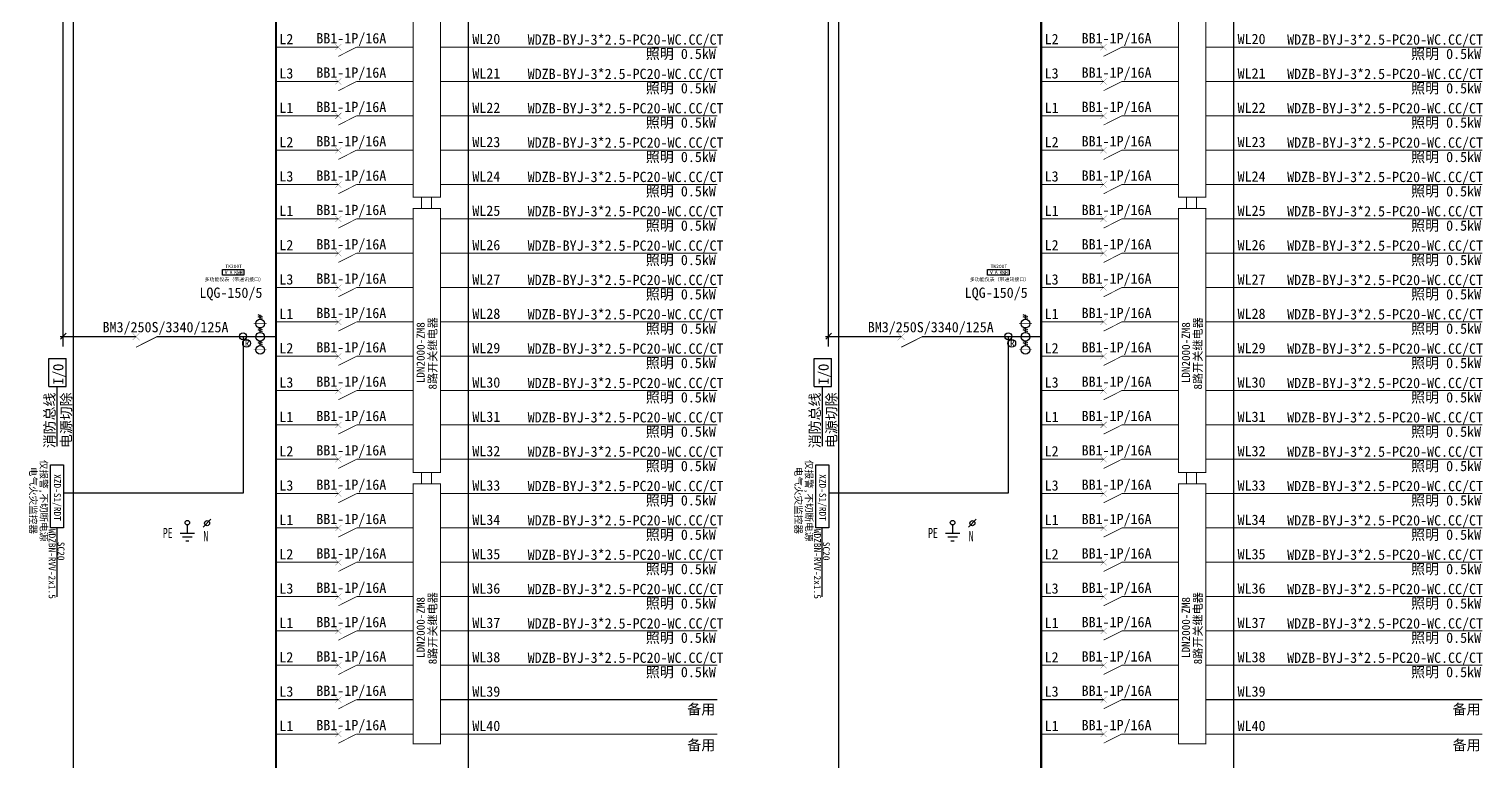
# Model space of a CAD drawing. Header units: millimetres. Extents: x -633009578 to 5705885, y -633235091 to 2571734.
# Drawn here: x 2451929 to 2494344, y 2278990 to 2300333 of the extents above; entities that cross this region are included whole.
import ezdxf
from ezdxf.enums import TextEntityAlignment as Align

# ---------------------------------------------------------------- set-up
doc = ezdxf.new("R2010")
doc.units = ezdxf.units.MM
doc.header["$LTSCALE"] = 1000
doc.header["$MEASUREMENT"] = 0
doc.linetypes.add('DASHED', pattern=[0.75, 0.5, -0.25])
doc.layers.get('0').update_dxf_attribs({"color": 9})
for name, color, linetype in [('000000000000电气', 7, 'Continuous'), ('LIU6', 7, 'Continuous'), ('Q4', 4, 'DASHED'), ('SYST', 7, 'Continuous'), ('电气系统', 3, 'Continuous'), ('电气系统1', 3, 'Continuous'), ('系统图', 2, 'Continuous')]:
    doc.layers.add(name, color=color, linetype=linetype)
doc.styles.add('-宋体', font='simhei.ttf', dxfattribs={"width": 0.8})
doc.styles.add('QH2', font='simhei.ttf', dxfattribs={"width": 0.8, "bigfont": 'hztxt.shx'})
doc.styles.add('宋', font='simhei.ttf', dxfattribs={"width": 0.8})
doc.styles.add('宋体', font='simhei.ttf')

# ---------------------------------------------------------------- blocks, each defined once
blk = doc.blocks.new('多功能仪表')
at = {"layer": '系统图', "color": 2}
blk.add_lwpolyline([(499850, 344131), (501605, 344131), (501605, 343664), (499850, 343664)], close=True, dxfattribs=at)
at = {"color": 3, "linetype": 'Continuous', "style": '宋体'}
for s, p in [('V', (500165, 343753)), ('TK200T', (500773, 344242)), ('A', (500559, 343755)), ('KWH', (501160, 343748)), ('多功能仪表（带通讯接口）', (500821, 343180))]:
    blk.add_text(s, height=288, dxfattribs=at).set_placement(p, align=Align.CENTER)
blk = doc.blocks.new('1107AA')
at = {"color": 3, "linetype": 'Continuous'}
for points, const_width in [([(0, -7.5), (-3.79, 0)], 0.3), ([(1.25, 1.25), (-1.25, -1.25)], 0.1), ([(-1.25, 1.25), (1.25, -1.25)], 0.1)]:
    blk.add_lwpolyline(points, dxfattribs=dict(at, const_width=const_width))
blk = doc.blocks.new('TDRGDF')
at = {"layer": 'Q4', "linetype": 'ByBlock'}
for p, q in [((446388, 58473), (446594, 58679)), ((445777, 58310), (446157, 58310)), ((445967, 58530), (445967, 58311)), ((445841, 58210), (446095, 58210)), ((445924, 58109), (446010, 58109))]:
    blk.add_line(p, q, dxfattribs=at)
for centre, radius in [((445967, 58590), 60.2), ((446491, 58576), 67.1)]:
    blk.add_circle(centre, radius, dxfattribs=at)
at = {"layer": 'LIU6', "style": 'QH2', "width": 0.7}
for s, p in [('PE', (445318, 58180)), ('N', (446394, 58095))]:
    blk.add_text(s, height=270, dxfattribs=at).set_placement(p)
blk = doc.blocks.new('0923')
at = {"color": 3, "linetype": 'Continuous'}
for p, q in [((-5, -3.75), (-2.5, -3.75)), ((-4.61, -5), (-3.5, -2.5)), ((-3.56, -5), (-2.45, -2.5)), ((2.5, -3.75), (5, -3.75)), ((2.89, -5), (4, -2.5)), ((3.94, -5), (5.05, -2.5)), ((10, -3.75), (12.5, -3.75)), ((10.39, -5), (11.5, -2.5)), ((11.44, -5), (12.55, -2.5))]:
    blk.add_line(p, q, dxfattribs=at)
at = {"color": 3, "linetype": 'Continuous', "const_width": 0.3}
for points in [[(-7.5, 0), (-7.5, -7.5)], [(0, 0), (0, -7.5)], [(7.5, 0), (7.5, -7.5)]]:
    blk.add_lwpolyline(points, dxfattribs=at)
at = {"color": 3, "linetype": 'Continuous'}
for centre in [(-7.5, -3.75), (0, -3.75), (7.5, -3.75)]:
    blk.add_circle(centre, 2.5, dxfattribs=at)
blk = doc.blocks.new('G$C27E13D8611')
at = {"layer": '000000000000电气'}
blk.add_line((-200, -863), (-200, -2879), dxfattribs=at)
blk.add_lwpolyline([(-378, 968), (0, 968), (0, -863), (-378, -863)], close=True, dxfattribs=at)
at = {"layer": '000000000000电气', "style": '宋'}
for s, p in [('电气火灾监控器', (-881, -68)), ('仅报警,不切断电源', (-588, -74)), ('XZD-S1/RDT', (-196, 16, 23345))]:
    blk.add_text(s, height=200, rotation=270, dxfattribs=at).set_placement(p, align=Align.MIDDLE)
for s, p in [('WDZBN-RVV-2x1.5', (-434, -899)), ('SC20', (-174, -1276))]:
    blk.add_text(s, height=200, rotation=270, dxfattribs=at).set_placement(p)
blk = doc.blocks.new('1107AC')
at = {"color": 3, "linetype": 'Continuous'}
for points, const_width in [([(0, 0), (-3.79, -7.5)], 0.3), ([(-1.25, -8.75), (1.25, -6.25)], 0.1), ([(1.25, -8.75), (-1.25, -6.25)], 0.1)]:
    blk.add_lwpolyline(points, dxfattribs=dict(at, const_width=const_width))
blk = doc.blocks.new('DIANYUANQIECHU')
at = {"color": 2, "linetype": 'Continuous'}
for p, q in [((-383, -263), (-383, 559)), ((-383, 559), (126, 559)), ((126, -263), (126, 559)), ((-383, -263), (126, -263)), ((-136, -2022), (-136, -263))]:
    blk.add_line(p, q, dxfattribs=at)
at = {"color": 2, "linetype": 'Continuous', "style": '-宋体'}
for s, p in [('I/O', (45, -212)), ('消防总线', (-215, -2084)), ('电源切除', (275, -2080))]:
    blk.add_text(s, height=300, rotation=90, dxfattribs=at).set_placement(p)

msp = doc.modelspace()

# ---------------------------------------------------------------- linework, layer by layer
at = {"layer": '000000000000电气', "color": 3, "const_width": 29.2, "elevation": 0}
for points in [[(2463933.2, 2295434.4), (2463133.7, 2295434.4), (2463133.7, 2307122.9), (2463933.2, 2307122.9)], [(2486259.2, 2295434.4), (2485459.7, 2295434.4), (2485459.7, 2307122.9), (2486259.2, 2307122.9)], [(2463933.2, 2287396.4), (2463133.7, 2287396.4), (2463133.7, 2295104.1), (2463933.2, 2295104.1)], [(2486259.2, 2287396.4), (2485459.7, 2287396.4), (2485459.7, 2295104.1), (2486259.2, 2295104.1)], [(2463933.2, 2279485.5), (2463133.7, 2279485.5), (2463133.7, 2287070.7), (2463933.2, 2287070.7)], [(2486259.2, 2279485.5), (2485459.7, 2279485.5), (2485459.7, 2287070.7), (2486259.2, 2287070.7)]]:
    msp.add_lwpolyline(points, close=True, dxfattribs=at)
at = {"layer": '000000000000电气', "color": 3}
for points, const_width in [([(2459133.2, 2299805.6), (2460950.6, 2299805.6)], 29.2), ([(2461482, 2299805.6), (2463133.7, 2299805.6)], 29.2), ([(2463933.2, 2299805.6), (2472003.5, 2299805.6)], 29.2), ([(2481459.2, 2299805.6), (2483276.6, 2299805.6)], 29.2), ([(2483808, 2299805.6), (2485459.7, 2299805.6)], 29.2), ([(2486259.2, 2299805.6), (2494329.5, 2299805.6)], 29.2), ([(2459133.2, 2298804), (2460950.6, 2298804)], 29.2), ([(2461482, 2298804), (2463133.7, 2298804)], 29.2), ([(2463933.2, 2298804), (2472003.5, 2298804)], 29.2), ([(2481459.2, 2298804), (2483276.6, 2298804)], 29.2), ([(2483808, 2298804), (2485459.7, 2298804)], 29.2), ([(2486259.2, 2298804), (2494329.5, 2298804)], 29.2), ([(2459133.2, 2297802.5), (2460950.6, 2297802.5)], 29.2), ([(2461482, 2297802.5), (2463133.7, 2297802.5)], 29.2), ([(2463933.2, 2297802.5), (2472003.5, 2297802.5)], 29.2), ([(2481459.2, 2297802.5), (2483276.6, 2297802.5)], 29.2), ([(2483808, 2297802.5), (2485459.7, 2297802.5)], 29.2), ([(2486259.2, 2297802.5), (2494329.5, 2297802.5)], 29.2), ([(2459133.2, 2296800.9), (2460950.6, 2296800.9)], 29.2), ([(2461482, 2296800.9), (2463133.7, 2296800.9)], 29.2), ([(2463933.2, 2296800.9), (2472003.5, 2296800.9)], 29.2), ([(2481459.2, 2296800.9), (2483276.6, 2296800.9)], 29.2), ([(2483808, 2296800.9), (2485459.7, 2296800.9)], 29.2), ([(2486259.2, 2296800.9), (2494329.5, 2296800.9)], 29.2), ([(2459133.2, 2295799.3), (2460950.6, 2295799.3)], 29.2), ([(2461482, 2295799.3), (2463133.7, 2295799.3)], 29.2), ([(2463933.2, 2295799.3), (2472003.5, 2295799.3)], 29.2), ([(2481459.2, 2295799.3), (2483276.6, 2295799.3)], 29.2), ([(2483808, 2295799.3), (2485459.7, 2295799.3)], 29.2), ([(2486259.2, 2295799.3), (2494329.5, 2295799.3)], 29.2), ([(2459133.2, 2294797.8), (2460950.6, 2294797.8)], 29.2), ([(2461482, 2294797.8), (2463133.7, 2294797.8)], 29.2), ([(2463933.2, 2294797.8), (2472003.5, 2294797.8)], 29.2), ([(2481459.2, 2294797.8), (2483276.6, 2294797.8)], 29.2), ([(2483808, 2294797.8), (2485459.7, 2294797.8)], 29.2), ([(2486259.2, 2294797.8), (2494329.5, 2294797.8)], 29.2), ([(2459133.2, 2293796.2), (2460950.6, 2293796.2)], 29.2), ([(2461482, 2293796.2), (2463133.7, 2293796.2)], 29.2), ([(2463933.2, 2293796.2), (2472003.5, 2293796.2)], 29.2), ([(2481459.2, 2293796.2), (2483276.6, 2293796.2)], 29.2), ([(2483808, 2293796.2), (2485459.7, 2293796.2)], 29.2), ([(2486259.2, 2293796.2), (2494329.5, 2293796.2)], 29.2), ([(2459133.2, 2292794.7), (2460950.6, 2292794.7)], 29.2), ([(2461482, 2292794.7), (2463133.7, 2292794.7)], 29.2), ([(2463933.2, 2292794.7), (2472003.5, 2292794.7)], 29.2), ([(2481459.2, 2292794.7), (2483276.6, 2292794.7)], 29.2), ([(2483808, 2292794.7), (2485459.7, 2292794.7)], 29.2), ([(2486259.2, 2292794.7), (2494329.5, 2292794.7)], 29.2), ([(2459133.2, 2291793.1), (2460950.6, 2291793.1)], 29.2), ([(2461482, 2291793.1), (2463133.7, 2291793.1)], 29.2), ([(2463933.2, 2291793.1), (2472003.5, 2291793.1)], 29.2), ([(2481459.2, 2291793.1), (2483276.6, 2291793.1)], 29.2), ([(2483808, 2291793.1), (2485459.7, 2291793.1)], 29.2), ([(2486259.2, 2291793.1), (2494329.5, 2291793.1)], 29.2), ([(2453011.6, 2290341.6), (2455326.7, 2290341.6), (2455326.7, 2291388)], 0.99), ([(2475337.6, 2290341.6), (2477652.7, 2290341.6), (2477652.7, 2291388)], 0.99), ([(2459133.2, 2290791.5), (2460950.6, 2290791.5)], 29.2), ([(2461482, 2290791.5), (2463133.7, 2290791.5)], 29.2), ([(2463933.2, 2290791.5), (2472003.5, 2290791.5)], 29.2), ([(2481459.2, 2290791.5), (2483276.6, 2290791.5)], 29.2), ([(2483808, 2290791.5), (2485459.7, 2290791.5)], 29.2), ([(2486259.2, 2290791.5), (2494329.5, 2290791.5)], 29.2), ([(2459133.2, 2289790), (2460950.6, 2289790)], 29.2), ([(2461482, 2289790), (2463133.7, 2289790)], 29.2), ([(2463933.2, 2289790), (2472003.5, 2289790)], 29.2), ([(2481459.2, 2289790), (2483276.6, 2289790)], 29.2), ([(2483808, 2289790), (2485459.7, 2289790)], 29.2), ([(2486259.2, 2289790), (2494329.5, 2289790)], 29.2), ([(2459133.2, 2288788.4), (2460950.6, 2288788.4)], 29.2), ([(2461482, 2288788.4), (2463133.7, 2288788.4)], 29.2), ([(2463933.2, 2288788.4), (2472003.5, 2288788.4)], 29.2), ([(2481459.2, 2288788.4), (2483276.6, 2288788.4)], 29.2), ([(2483808, 2288788.4), (2485459.7, 2288788.4)], 29.2), ([(2486259.2, 2288788.4), (2494329.5, 2288788.4)], 29.2), ([(2459133.2, 2287786.8), (2460950.6, 2287786.8)], 29.2), ([(2461482, 2287786.8), (2463133.7, 2287786.8)], 29.2), ([(2463933.2, 2287786.8), (2472003.5, 2287786.8)], 29.2), ([(2481459.2, 2287786.8), (2483276.6, 2287786.8)], 29.2), ([(2483808, 2287786.8), (2485459.7, 2287786.8)], 29.2), ([(2486259.2, 2287786.8), (2494329.5, 2287786.8)], 29.2), ([(2459133.2, 2286785.3), (2460950.6, 2286785.3)], 29.2), ([(2461482, 2286785.3), (2463133.7, 2286785.3)], 29.2), ([(2463933.2, 2286785.3), (2472003.5, 2286785.3)], 29.2), ([(2481459.2, 2286785.3), (2483276.6, 2286785.3)], 29.2), ([(2483808, 2286785.3), (2485459.7, 2286785.3)], 29.2), ([(2486259.2, 2286785.3), (2494329.5, 2286785.3)], 29.2), ([(2459133.2, 2285783.7), (2460950.6, 2285783.7)], 29.2), ([(2461482, 2285783.7), (2463133.7, 2285783.7)], 29.2), ([(2463933.2, 2285783.7), (2472003.5, 2285783.7)], 29.2), ([(2481459.2, 2285783.7), (2483276.6, 2285783.7)], 29.2), ([(2483808, 2285783.7), (2485459.7, 2285783.7)], 29.2), ([(2486259.2, 2285783.7), (2494329.5, 2285783.7)], 29.2), ([(2459133.2, 2284782.1), (2460950.6, 2284782.1)], 29.2), ([(2461482, 2284782.1), (2463133.7, 2284782.1)], 29.2), ([(2463933.2, 2284782.1), (2472003.5, 2284782.1)], 29.2), ([(2481459.2, 2284782.1), (2483276.6, 2284782.1)], 29.2), ([(2483808, 2284782.1), (2485459.7, 2284782.1)], 29.2), ([(2486259.2, 2284782.1), (2494329.5, 2284782.1)], 29.2), ([(2459133.2, 2283780.6), (2460950.6, 2283780.6)], 29.2), ([(2461482, 2283780.6), (2463133.7, 2283780.6)], 29.2), ([(2463933.2, 2283780.6), (2472003.5, 2283780.6)], 29.2), ([(2481459.2, 2283780.6), (2483276.6, 2283780.6)], 29.2), ([(2483808, 2283780.6), (2485459.7, 2283780.6)], 29.2), ([(2486259.2, 2283780.6), (2494329.5, 2283780.6)], 29.2), ([(2459133.2, 2282779), (2460950.6, 2282779)], 29.2), ([(2461482, 2282779), (2463133.7, 2282779)], 29.2), ([(2463933.2, 2282779), (2472003.5, 2282779)], 29.2), ([(2481459.2, 2282779), (2483276.6, 2282779)], 29.2), ([(2483808, 2282779), (2485459.7, 2282779)], 29.2), ([(2486259.2, 2282779), (2494329.5, 2282779)], 29.2), ([(2459133.2, 2281777.4), (2460950.6, 2281777.4)], 29.2), ([(2461482, 2281777.4), (2463133.7, 2281777.4)], 29.2), ([(2463933.2, 2281777.4), (2472003.5, 2281777.4)], 29.2), ([(2481459.2, 2281777.4), (2483276.6, 2281777.4)], 29.2), ([(2483808, 2281777.4), (2485459.7, 2281777.4)], 29.2), ([(2486259.2, 2281777.4), (2494329.5, 2281777.4)], 29.2), ([(2459133.2, 2280775.9), (2460950.6, 2280775.9)], 29.2), ([(2461482, 2280775.9), (2463133.7, 2280775.9)], 29.2), ([(2463933.2, 2280775.9), (2472003.5, 2280775.9)], 29.2), ([(2481459.2, 2280775.9), (2483276.6, 2280775.9)], 29.2), ([(2483808, 2280775.9), (2485459.7, 2280775.9)], 29.2), ([(2486259.2, 2280775.9), (2494329.5, 2280775.9)], 29.2), ([(2459133.2, 2279774.3), (2460950.6, 2279774.3)], 29.2), ([(2461482, 2279774.3), (2463133.7, 2279774.3)], 29.2), ([(2463933.2, 2279774.3), (2472003.5, 2279774.3)], 29.2), ([(2481459.2, 2279774.3), (2483276.6, 2279774.3)], 29.2), ([(2483808, 2279774.3), (2485459.7, 2279774.3)], 29.2), ([(2486259.2, 2279774.3), (2494329.5, 2279774.3)], 29.2)]:
    msp.add_lwpolyline(points, dxfattribs=dict(at, const_width=const_width))
at = {"layer": '000000000000电气', "color": 3, "const_width": 29.2, "elevation": 0}
for points in [[(2463374.7, 2295428.6), (2463374.7, 2295104.1)], [(2463665.2, 2295428.6), (2463665.2, 2295104.1)], [(2485700.7, 2295428.6), (2485700.7, 2295104.1)], [(2485991.2, 2295428.6), (2485991.2, 2295104.1)], [(2463374.7, 2287395.2), (2463374.7, 2287070.7)], [(2463665.2, 2287395.2), (2463665.2, 2287070.7)], [(2485700.7, 2287395.2), (2485700.7, 2287070.7)], [(2485991.2, 2287395.2), (2485991.2, 2287070.7)]]:
    msp.add_lwpolyline(points, dxfattribs=at)
at = {"layer": '000000000000电气', "elevation": 0}
for points in [[(2458170.7, 2291361.4), (2458170.7, 2286797.2), (2452932.2, 2286797.2)], [(2480496.7, 2291361.4), (2480496.7, 2286797.2), (2475258.2, 2286797.2)]]:
    msp.add_lwpolyline(points, dxfattribs=at)
at = {"layer": '000000000000电气'}
for centre, radius in [((2458170.7, 2291372), 103.6), ((2480496.7, 2291372), 103.6), ((2458273.3, 2291169.5), 112.6), ((2480599.3, 2291169.5), 112.6)]:
    msp.add_circle(centre, radius, dxfattribs=at)
at = {"layer": 'SYST', "color": 3, "linetype": 'Continuous'}
for points, const_width in [([(2459133.2, 2319152.2), (2459133.2, 2262313.2)], 64.8), ([(2481459.2, 2319152.2), (2481459.2, 2261311.6)], 64.8), ([(2452834.5, 2291361.4), (2455048.7, 2291361.4)], 32.4), ([(2455655, 2291361.4), (2459133.2, 2291361.4)], 32.4), ([(2475160.5, 2291361.4), (2477374.7, 2291361.4)], 32.4), ([(2477981, 2291361.4), (2481459.2, 2291361.4)], 32.4)]:
    msp.add_lwpolyline(points, dxfattribs=dict(at, const_width=const_width))
at = {"layer": '电气系统', "color": 3}
for points in [[(2452926.4, 2291077.9), (2452926.4, 2319585.2), (2459502.3, 2319585.2)], [(2475252.4, 2291077.9), (2475252.4, 2319585.2), (2481828.3, 2319585.2)], [(2453010.4, 2291467.2), (2452849.6, 2291284.9)], [(2475336.4, 2291467.2), (2475175.6, 2291284.9)]]:
    msp.add_lwpolyline(points, dxfattribs=at)
for points in [[(2464753.5, 2319495.3), (2453213.7, 2319495.3), (2453213.6, 2261609.4), (2464753.5, 2261609.4)], [(2487079.5, 2319495.3), (2475539.7, 2319495.3), (2475539.6, 2260607.8), (2487079.5, 2260607.8)]]:
    msp.add_lwpolyline(points, close=True, dxfattribs=at)

# ---------------------------------------------------------------- block references
at = {"color": 3, "linetype": 'Continuous', "xscale": 50.77853549996102, "yscale": 50.77853549996102, "zscale": 50.77853549996102, "rotation": 89.99999846317257}
for p in [(2458482.8, 2291361.4), (2480808.8, 2291361.4)]:
    msp.add_blockref('0923', p, dxfattribs=at)
at = {"layer": '000000000000电气', "color": 3, "xscale": 70.85880000013579, "yscale": 70.85880000013579, "zscale": 70.85880000013579, "rotation": 90}
for p in [(2460950.6, 2299805.6), (2483276.6, 2299805.6), (2460950.6, 2298804), (2483276.6, 2298804), (2460950.6, 2297802.5), (2483276.6, 2297802.5), (2460950.6, 2296800.9), (2483276.6, 2296800.9), (2460950.6, 2295799.3), (2483276.6, 2295799.3), (2460950.6, 2294797.8), (2483276.6, 2294797.8), (2460950.6, 2293796.2), (2483276.6, 2293796.2), (2460950.6, 2292794.7), (2483276.6, 2292794.7), (2460950.6, 2291793.1), (2483276.6, 2291793.1), (2460950.6, 2290791.5), (2483276.6, 2290791.5), (2460950.6, 2289790), (2483276.6, 2289790), (2460950.6, 2288788.4), (2483276.6, 2288788.4), (2460950.6, 2287786.8), (2483276.6, 2287786.8), (2460950.6, 2286785.3), (2483276.6, 2286785.3), (2460950.6, 2285783.7), (2483276.6, 2285783.7), (2460950.6, 2284782.1), (2483276.6, 2284782.1), (2460950.6, 2283780.6), (2483276.6, 2283780.6), (2460950.6, 2282779), (2483276.6, 2282779), (2460950.6, 2281777.4), (2483276.6, 2281777.4), (2460950.6, 2280775.9), (2483276.6, 2280775.9), (2460950.6, 2279774.3), (2483276.6, 2279774.3)]:
    msp.add_blockref('1107AA', p, dxfattribs=at)
at = {"layer": '000000000000电气', "color": 3}
for name, p, xscale, yscale, zscale in [('多功能仪表', (2278591.2, 2170102.9, 393.5), 0.3580589691, 0.3580589691, 0.3580589691), ('多功能仪表', (2300917.2, 2170102.9, 393.5), 0.3580589691, 0.3580589691, 0.3580589691), ('DIANYUANQIECHU', (2452886.9, 2290172.8), 0.9900000000000001, 0.9900000000000001, 0.9900000000000001), ('DIANYUANQIECHU', (2475212.9, 2290172.8), 0.9900000000000001, 0.9900000000000001, 0.9900000000000001)]:
    msp.add_blockref(name, p, dxfattribs=dict(at, xscale=xscale, yscale=yscale, zscale=zscale))
at = {"layer": '000000000000电气'}
for p in [(2452935.9, 2286654.8), (2475261.9, 2286654.8)]:
    msp.add_blockref('G$C27E13D8611', p, dxfattribs=at)
at = {"layer": 'SYST', "color": 3, "linetype": 'Continuous', "xscale": -81, "yscale": 81, "zscale": 81, "rotation": 269.9999737389866}
for p in [(2455656.2, 2291361.4), (2477982.2, 2291361.4)]:
    msp.add_blockref('1107AC', p, dxfattribs=at)
at = {"layer": '电气系统1', "linetype": 'Continuous', "xscale": 1.1, "yscale": 1.1, "zscale": 1.1}
for p in [(1965982, 2221489.5, 0), (1988308, 2221489.5, 0)]:
    msp.add_blockref('TDRGDF', p, dxfattribs=at)

# ---------------------------------------------------------------- texts
at = {"layer": '000000000000电气', "color": 3, "style": '宋'}
for s, p in [('L2', (2459434.6, 2300041.7)), ('BB1-1P/16A', (2461330, 2300041.7)), ('WL20', (2465268, 2300041.7)), ('WDZB-BYJ-3*2.5-PC20-WC.CC/CT', (2469332, 2300003.5)), ('L2', (2481760.6, 2300041.7)), ('BB1-1P/16A', (2483656, 2300041.7)), ('WL20', (2487594, 2300041.7)), ('WDZB-BYJ-3*2.5-PC20-WC.CC/CT', (2491490, 2300003.5)), ('照明 0.5kW', (2470943.3, 2299605.1)), ('照明 0.5kW', (2493269.3, 2299605.1)), ('L3', (2459434.6, 2299040.1)), ('BB1-1P/16A', (2461330, 2299040.1)), ('WL21', (2465268, 2299040.1)), ('WDZB-BYJ-3*2.5-PC20-WC.CC/CT', (2469332, 2299001.9)), ('L3', (2481760.6, 2299040.1)), ('BB1-1P/16A', (2483656, 2299040.1)), ('WL21', (2487594, 2299040.1)), ('WDZB-BYJ-3*2.5-PC20-WC.CC/CT', (2491490, 2299001.9)), ('照明 0.5kW', (2470943.3, 2298603.6)), ('照明 0.5kW', (2493269.3, 2298603.6)), ('L1', (2459434.6, 2298038.5)), ('BB1-1P/16A', (2461330, 2298038.5)), ('WL22', (2465268, 2298038.5)), ('WDZB-BYJ-3*2.5-PC20-WC.CC/CT', (2469332, 2298000.3)), ('L1', (2481760.6, 2298038.5)), ('BB1-1P/16A', (2483656, 2298038.5)), ('WL22', (2487594, 2298038.5)), ('WDZB-BYJ-3*2.5-PC20-WC.CC/CT', (2491490, 2298000.3)), ('照明 0.5kW', (2470943.3, 2297602)), ('照明 0.5kW', (2493269.3, 2297602)), ('BB1-1P/16A', (2461330, 2297037)), ('BB1-1P/16A', (2483656, 2297037)), ('L2', (2459434.6, 2297037)), ('WL23', (2465268, 2297037)), ('WDZB-BYJ-3*2.5-PC20-WC.CC/CT', (2469332, 2296998.8)), ('L2', (2481760.6, 2297037)), ('WL23', (2487594, 2297037)), ('WDZB-BYJ-3*2.5-PC20-WC.CC/CT', (2491490, 2296998.8)), ('照明 0.5kW', (2470943.3, 2296600.4)), ('照明 0.5kW', (2493269.3, 2296600.4)), ('L3', (2459434.6, 2296035.4)), ('BB1-1P/16A', (2461330, 2296035.4)), ('WL24', (2465268, 2296035.4)), ('WDZB-BYJ-3*2.5-PC20-WC.CC/CT', (2469332, 2295997.2)), ('L3', (2481760.6, 2296035.4)), ('BB1-1P/16A', (2483656, 2296035.4)), ('WL24', (2487594, 2296035.4)), ('WDZB-BYJ-3*2.5-PC20-WC.CC/CT', (2491490, 2295997.2)), ('照明 0.5kW', (2470943.3, 2295598.9)), ('照明 0.5kW', (2493269.3, 2295598.9)), ('L1', (2459434.6, 2295033.9)), ('BB1-1P/16A', (2461330, 2295033.9)), ('WL25', (2465268, 2295033.9)), ('WDZB-BYJ-3*2.5-PC20-WC.CC/CT', (2469332, 2294995.6)), ('L1', (2481760.6, 2295033.9)), ('BB1-1P/16A', (2483656, 2295033.9)), ('WL25', (2487594, 2295033.9)), ('WDZB-BYJ-3*2.5-PC20-WC.CC/CT', (2491490, 2294995.6)), ('照明 0.5kW', (2470943.3, 2294597.3)), ('照明 0.5kW', (2493269.3, 2294597.3)), ('L2', (2459434.6, 2294032.3)), ('BB1-1P/16A', (2461330, 2294032.3)), ('WL26', (2465268, 2294032.3)), ('WDZB-BYJ-3*2.5-PC20-WC.CC/CT', (2469332, 2293994.1)), ('L2', (2481760.6, 2294032.3)), ('BB1-1P/16A', (2483656, 2294032.3)), ('WL26', (2487594, 2294032.3)), ('WDZB-BYJ-3*2.5-PC20-WC.CC/CT', (2491490, 2293994.1)), ('照明 0.5kW', (2470943.3, 2293595.7)), ('照明 0.5kW', (2493269.3, 2293595.7)), ('L3', (2459434.6, 2293030.7)), ('BB1-1P/16A', (2461330, 2293030.7)), ('WL27', (2465268, 2293030.7)), ('WDZB-BYJ-3*2.5-PC20-WC.CC/CT', (2469332, 2292992.5)), ('L3', (2481760.6, 2293030.7)), ('BB1-1P/16A', (2483656, 2293030.7)), ('WL27', (2487594, 2293030.7)), ('WDZB-BYJ-3*2.5-PC20-WC.CC/CT', (2491490, 2292992.5)), ('照明 0.5kW', (2470943.3, 2292594.2)), ('照明 0.5kW', (2493269.3, 2292594.2)), ('L1', (2459434.6, 2292029.2)), ('BB1-1P/16A', (2461330, 2292029.2)), ('WL28', (2465268, 2292029.2)), ('WDZB-BYJ-3*2.5-PC20-WC.CC/CT', (2469332, 2291990.9)), ('L1', (2481760.6, 2292029.2)), ('BB1-1P/16A', (2483656, 2292029.2)), ('WL28', (2487594, 2292029.2)), ('WDZB-BYJ-3*2.5-PC20-WC.CC/CT', (2491490, 2291990.9)), ('照明 0.5kW', (2470943.3, 2291592.6)), ('照明 0.5kW', (2493269.3, 2291592.6)), ('L2', (2459434.6, 2291027.6)), ('BB1-1P/16A', (2461330, 2291027.6)), ('WL29', (2465268, 2291027.6)), ('WDZB-BYJ-3*2.5-PC20-WC.CC/CT', (2469332, 2290989.4)), ('L2', (2481760.6, 2291027.6)), ('BB1-1P/16A', (2483656, 2291027.6)), ('WL29', (2487594, 2291027.6)), ('WDZB-BYJ-3*2.5-PC20-WC.CC/CT', (2491490, 2290989.4)), ('照明 0.5kW', (2470943.3, 2290591)), ('照明 0.5kW', (2493269.3, 2290591)), ('L3', (2459434.6, 2290026)), ('BB1-1P/16A', (2461330, 2290026)), ('WL30', (2465268, 2290026)), ('WDZB-BYJ-3*2.5-PC20-WC.CC/CT', (2469332, 2289987.8)), ('L3', (2481760.6, 2290026)), ('BB1-1P/16A', (2483656, 2290026)), ('WL30', (2487594, 2290026)), ('WDZB-BYJ-3*2.5-PC20-WC.CC/CT', (2491490, 2289987.8)), ('照明 0.5kW', (2470943.3, 2289589.5)), ('照明 0.5kW', (2493269.3, 2289589.5)), ('L1', (2459434.6, 2289024.5)), ('BB1-1P/16A', (2461330, 2289024.5)), ('WL31', (2465268, 2289024.5)), ('WDZB-BYJ-3*2.5-PC20-WC.CC/CT', (2469332, 2288986.2)), ('L1', (2481760.6, 2289024.5)), ('BB1-1P/16A', (2483656, 2289024.5)), ('WL31', (2487594, 2289024.5)), ('WDZB-BYJ-3*2.5-PC20-WC.CC/CT', (2491490, 2288986.2)), ('照明 0.5kW', (2470943.3, 2288587.9)), ('照明 0.5kW', (2493269.3, 2288587.9)), ('L2', (2459434.6, 2288022.9)), ('BB1-1P/16A', (2461330, 2288022.9)), ('WL32', (2465268, 2288022.9)), ('WDZB-BYJ-3*2.5-PC20-WC.CC/CT', (2469332, 2287984.7)), ('L2', (2481760.6, 2288022.9)), ('BB1-1P/16A', (2483656, 2288022.9)), ('WL32', (2487594, 2288022.9)), ('WDZB-BYJ-3*2.5-PC20-WC.CC/CT', (2491490, 2287984.7)), ('照明 0.5kW', (2470943.3, 2287586.3)), ('照明 0.5kW', (2493269.3, 2287586.3)), ('L3', (2459434.6, 2287021.3)), ('BB1-1P/16A', (2461330, 2287021.3)), ('WL33', (2465268, 2287021.3)), ('WDZB-BYJ-3*2.5-PC20-WC.CC/CT', (2469332, 2286983.1)), ('L3', (2481760.6, 2287021.3)), ('BB1-1P/16A', (2483656, 2287021.3)), ('WL33', (2487594, 2287021.3)), ('WDZB-BYJ-3*2.5-PC20-WC.CC/CT', (2491490, 2286983.1)), ('照明 0.5kW', (2470943.3, 2286584.8)), ('照明 0.5kW', (2493269.3, 2286584.8)), ('BB1-1P/16A', (2461330, 2286019.8)), ('BB1-1P/16A', (2483656, 2286019.8)), ('L1', (2459434.6, 2286019.8)), ('WL34', (2465268, 2286019.8)), ('WDZB-BYJ-3*2.5-PC20-WC.CC/CT', (2469332, 2285981.5)), ('L1', (2481760.6, 2286019.8)), ('WL34', (2487594, 2286019.8)), ('WDZB-BYJ-3*2.5-PC20-WC.CC/CT', (2491490, 2285981.5)), ('照明 0.5kW', (2470943.3, 2285583.2)), ('照明 0.5kW', (2493269.3, 2285583.2)), ('L2', (2459434.6, 2285018.2)), ('BB1-1P/16A', (2461330, 2285018.2)), ('WL35', (2465268, 2285018.2)), ('WDZB-BYJ-3*2.5-PC20-WC.CC/CT', (2469332, 2284980)), ('L2', (2481760.6, 2285018.2)), ('BB1-1P/16A', (2483656, 2285018.2)), ('WL35', (2487594, 2285018.2)), ('WDZB-BYJ-3*2.5-PC20-WC.CC/CT', (2491490, 2284980)), ('照明 0.5kW', (2470943.3, 2284581.6)), ('照明 0.5kW', (2493269.3, 2284581.6)), ('L3', (2459434.6, 2284016.6)), ('BB1-1P/16A', (2461330, 2284016.6)), ('WL36', (2465268, 2284016.6)), ('WDZB-BYJ-3*2.5-PC20-WC.CC/CT', (2469332, 2283978.4)), ('L3', (2481760.6, 2284016.6)), ('BB1-1P/16A', (2483656, 2284016.6)), ('WL36', (2487594, 2284016.6)), ('WDZB-BYJ-3*2.5-PC20-WC.CC/CT', (2491490, 2283978.4)), ('照明 0.5kW', (2470943.3, 2283580.1)), ('照明 0.5kW', (2493269.3, 2283580.1)), ('L1', (2459434.6, 2283015.1)), ('BB1-1P/16A', (2461330, 2283015.1)), ('WL37', (2465268, 2283015.1)), ('WDZB-BYJ-3*2.5-PC20-WC.CC/CT', (2469332, 2282976.8)), ('L1', (2481760.6, 2283015.1)), ('BB1-1P/16A', (2483656, 2283015.1)), ('WL37', (2487594, 2283015.1)), ('WDZB-BYJ-3*2.5-PC20-WC.CC/CT', (2491490, 2282976.8)), ('照明 0.5kW', (2470943.3, 2282578.5)), ('照明 0.5kW', (2493269.3, 2282578.5)), ('L2', (2459434.6, 2282013.5)), ('BB1-1P/16A', (2461330, 2282013.5)), ('WL38', (2465268, 2282013.5)), ('WDZB-BYJ-3*2.5-PC20-WC.CC/CT', (2469332, 2281975.3)), ('L2', (2481760.6, 2282013.5)), ('BB1-1P/16A', (2483656, 2282013.5)), ('WL38', (2487594, 2282013.5)), ('WDZB-BYJ-3*2.5-PC20-WC.CC/CT', (2491490, 2281975.3)), ('照明 0.5kW', (2470943.3, 2281577)), ('照明 0.5kW', (2493269.3, 2281577)), ('L3', (2459434.6, 2281011.9)), ('BB1-1P/16A', (2461330, 2281011.9)), ('WL39', (2465268, 2281011.9)), ('L3', (2481760.6, 2281011.9)), ('BB1-1P/16A', (2483656, 2281011.9)), ('WL39', (2487594, 2281011.9)), ('备用', (2471539.8, 2280501.2)), ('备用', (2493865.8, 2280501.2)), ('L1', (2459434.6, 2280010.4)), ('BB1-1P/16A', (2461330, 2280010.4)), ('WL40', (2465268, 2280010.4)), ('L1', (2481760.6, 2280010.4)), ('BB1-1P/16A', (2483656, 2280010.4)), ('WL40', (2487594, 2280010.4)), ('备用', (2471539.8, 2279457.7)), ('备用', (2493865.8, 2279457.7))]:
    msp.add_text(s, height=300, dxfattribs=at).set_placement(p, align=Align.MIDDLE)
at = {"layer": '000000000000电气', "color": 6, "style": '宋'}
for s, p in [('LDN2000-ZM8', (2463471, 2290007, 0)), ('8路开关继电器', (2463820.6, 2289821.4, 0)), ('LDN2000-ZM8', (2485797, 2290007, 0)), ('8路开关继电器', (2486146.6, 2289821.4, 0)), ('LDN2000-ZM8', (2463471, 2281991.5, 0)), ('8路开关继电器', (2463820.6, 2281805.9, 0)), ('LDN2000-ZM8', (2485797, 2281991.5, 0)), ('8路开关继电器', (2486146.6, 2281805.9, 0))]:
    msp.add_text(s, height=237.6, rotation=90, dxfattribs=at).set_placement(p)
at = {"layer": '000000000000电气', "style": '-宋体'}
for p in [(2458226.5, 2291086.2), (2480552.5, 2291086.2)]:
    msp.add_text('R', height=180, dxfattribs=at).set_placement(p)
at = {"layer": '电气系统', "color": 3, "style": '宋'}
for p in [(2456899.2, 2292494.5), (2479225.2, 2292494.5)]:
    msp.add_text('LQG-150/5', height=300, rotation=359.99997, dxfattribs=at).set_placement(p)
for p in [(2455908.8, 2291615.9), (2478234.8, 2291615.9)]:
    msp.add_text('BM3/250S/3340/125A', height=300, rotation=359.99997, dxfattribs=at).set_placement(p, align=Align.MIDDLE)

doc.saveas('drawing.dxf')
